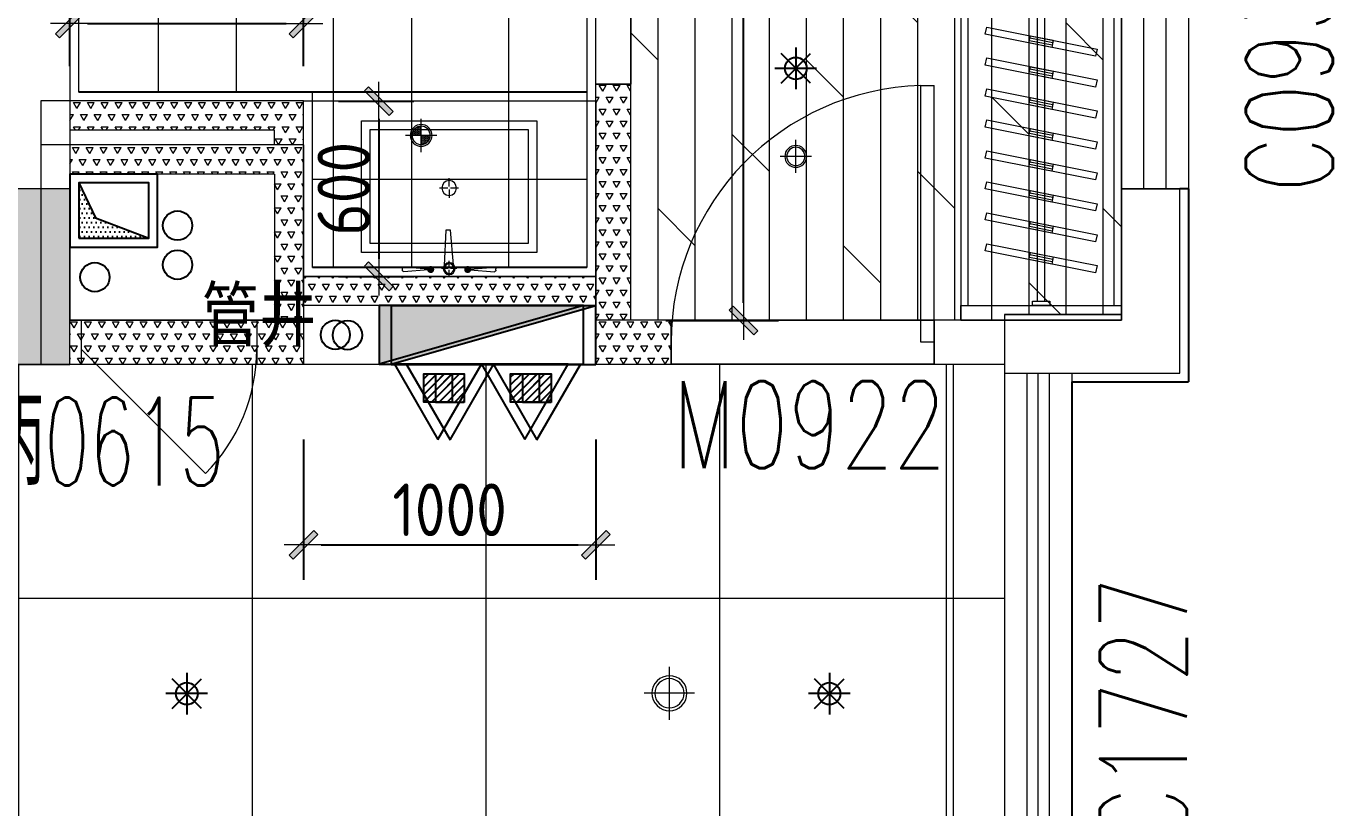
# Model space of a CAD drawing. Header units: millimetres. Extents: x 33621 to 401573, y -91663 to 133135.
# Drawn here: x 258007 to 262480, y 50528 to 53202 of the extents above; entities that cross this region are included whole.
import ezdxf

# ---------------------------------------------------------------- set-up
doc = ezdxf.new("R2010")
doc.units = ezdxf.units.MM
doc.header["$LTSCALE"] = 10
doc.linetypes.add('DOT', pattern=[0.2, 0.1, -0.1])
doc.linetypes.add('DOTE', pattern=[2.42, 2, -0.2, 0.02, -0.2])
doc.layers.get('0').update_dxf_attribs({"color": 253})
doc.layers.get('Defpoints').update_dxf_attribs({"color": 250})
for name, color, linetype, lineweight in [('COLUMN', 253, 'Continuous', 0), ('DOOR【门】', 253, 'Continuous', 0), ('DS-4BS-FINISH【墙完成线】', 253, 'Continuous', 0), ('FC-FLOOR【地材分格】', 253, 'Continuous', 0), ('FF-FIXT【洁具】', 253, 'Continuous', 0), ('FF-FURN【成品家私】', 253, 'Continuous', 0), ('PUB_HATCH', 253, 'Continuous', 0), ('RC-FIN【天花轮廓线】', 253, 'Continuous', 0), ('RC-LIGHT【天花灯具】', 253, 'Continuous', 0), ('RC-Modelling【天花造型】', 253, 'Continuous', 0), ('RC-STR【天花细线】', 253, 'Continuous', 0), ('RC-Text【天花文字】', 253, 'Continuous', 0), ('WALL', 253, 'Continuous', 0), ('Wall【墙体】', 253, 'Continuous', 0), ('Wall【新建墙】', 253, 'Continuous', 0), ('WINDOW', 253, 'Continuous', 0), ('新建墙体', 253, 'Continuous', 0)]:
    doc.layers.add(name, color=color, linetype=linetype, lineweight=lineweight)
for name, color, linetype in [('EQUIP_喷头', 253, 'Continuous'), ('EQUIP_消火栓', 253, 'Continuous'), ('EQUIP_灭火器', 253, 'Continuous'), ('SURFACE', 253, 'Continuous'), ('VPIPE-污水', 253, 'Continuous'), ('VPIPE-消防', 253, 'Continuous'), ('VPIPE-热给水', 253, 'Continuous'), ('VPIPE-给水', 253, 'Continuous'), ('WINDOW_TEXT', 253, 'Continuous'), ('填充', 253, 'Continuous'), ('洁具', 253, 'Continuous'), ('风道（排气道）', 253, 'Continuous')]:
    doc.layers.add(name, color=color, linetype=linetype)
doc.styles.add('_TCH_WINDOW', font='SIMPLEX', dxfattribs={"bigfont": 'GBCBIG'})
doc.styles.add('CCD_DIM', font='ARCHS.SHX')
doc.styles.add('SUN', font='romans.shx', dxfattribs={"width": 0.8, "bigfont": 'hzdx.shx'})
doc.styles.add('文字', font='')
doc.styles.get('文字').set_extended_font_data('SimSun')
doc.dimstyles.new('ZL_1：60', dxfattribs={"dimscale": 60, "dimtxt": 3, "dimasz": 1, "dimexe": 2, "dimexo": 2, "dimgap": 0.5, "dimtad": 1, "dimdec": 0, "dimrnd": 5, "dimdsep": 46, "dimtxsty": 'CCD_DIM', "dimblk": 'WS-cj', "dimblk1": 'WS-cj', "dimblk2": 'WS-cj', "dimcen": 0, "dimclrd": 44, "dimclre": 44, "dimclrt": 2, "dimadec": 0, "dimazin": 0, "dimtfac": 1, "dimtdec": 0, "dimtix": 1, "dimtofl": 0, "dimtmove": 2, "dimatfit": 3, "dimldrblk": 'hl_arrow2', "dimfxl": 6, "dimfxlon": 1, "dimarcsym": 0})

# ---------------------------------------------------------------- blocks, each defined once
blk = doc.blocks.new('$DorLib2D$00000001')
for p, q in [((0.45, 0.975), (0.5, 0.975)), ((0.45, 0), (0.45, 0.975)), ((0.5, 0), (0.5, 0.975)), ((0.5, 0), (0.45, 0))]:
    blk.add_line(p, q)
at = {"lineweight": 13}
blk.add_arc((0.475, 0), 0.975, 91.4693, 180, dxfattribs=at)
blk = doc.blocks.new('$TCHSYS$WIN2D')
for p, q in [((-0.5, 0.5), (0.5, 0.5)), ((-0.5, 0.5), (-0.5, -0.5)), ((0.5, 0.5), (0.5, -0.5)), ((0.5, 0.1667), (-0.5, 0.1667)), ((0.5, -0.1667), (-0.5, -0.1667)), ((-0.5, -0.5), (0.5, -0.5))]:
    blk.add_line(p, q)
blk = doc.blocks.new('$WINLIB2D$00000005')
for p, q in [((-0.5, 0.5), (0.5, 0.5)), ((-0.5, 0.5), (-0.5, -0.5)), ((0.5, -0.5), (0.5, 0.5)), ((0.5, 0.1667), (-0.5, 0.1667)), ((0.5, 0), (-0.5, 0)), ((0.5, -0.1667), (-0.5, -0.1667)), ((-0.5, -0.5), (0.5, -0.5))]:
    blk.add_line(p, q)
blk = doc.blocks.new('圆形筒灯')
at = {"color": 251, "linetype": 'DOTE', "ltscale": 43.504693}
blk.add_line((0, 90.6), (0, -90.6), dxfattribs=at)
at = {"color": 251, "linetype": 'DOTE', "ltscale": 41.297046}
blk.add_line((86, 0), (-86, 0), dxfattribs=at)
blk.add_ellipse((0, 0), major_axis=(-42.4, 42.4), ratio=1, start_param=2.355868237233172, end_param=8.639053544412757)
at = {"color": 251}
blk.add_ellipse((0, 0), major_axis=(35.4, 35.4), ratio=1, start_param=5.49871431692557, end_param=11.78189962410516, dxfattribs=at)
blk = doc.blocks.new('ZL_0603143699')
at = {"layer": 'RC-Modelling【天花造型】'}
blk.add_lwpolyline([(247.7, -6065), (1147.7, -6065), (1147.7, -5915), (247.7, -5915)], close=True, dxfattribs=at)
at = {"layer": 'RC-LIGHT【天花灯具】', "xscale": -0.625, "yscale": 0.625, "zscale": 0.625, "rotation": 180}
blk.add_blockref('圆形筒灯', (674.4, -5354.9), dxfattribs=at)
blk = doc.blocks.new('$TwtSys$00000546')
h = blk.add_hatch()
h.set_pattern_fill('ANSI31', color=256, scale=200, style=0)
h.set_pattern_definition([(45, (-38543.802, -6670.83), (-17.67767, 17.67767), [])])
h.paths.add_polyline_path([(-64.9, 173.7), (64.9, 173.7), (64.9, 43.9), (-64.9, 43.9)])
for points in [[(0, 343.6), (-198.4, 0), (198.4, 0)], [(-64.9, 173.7), (64.9, 173.7), (64.9, 43.9), (-64.9, 43.9)]]:
    blk.add_lwpolyline(points, close=True)
blk = doc.blocks.new('A$C5D954283')
at = {"color": 0, "linetype": 'Continuous'}
for p, q in [((-159.8, 511.3), (-159.8, 506.3)), ((-11.2, 374.3), (-17.5, 495.5)), ((15.1, 492.2), (4.8, 374.3)), ((159.8, 511.3), (159.8, 506.3)), ((4.8, 374.3), (-11.2, 374.3))]:
    blk.add_line(p, q, dxfattribs=at)
at = {"color": 8}
for p, q in [((-4, 505.5), (-26.2, 505.5)), ((0, 532.1), (0, 509.5)), ((0, 501.5), (0, 478.5)), ((25.8, 505.5), (4, 505.5)), ((-5, 230), (-32.8, 230)), ((0, 235.1), (0, 263.8)), ((0, 225), (0, 196.3)), ((32.3, 230), (5, 230))]:
    blk.add_line(p, q, dxfattribs=at)
at = {"color": 8, "ltscale": 1000, "const_width": 0.448}
blk.add_lwpolyline([(0, 505.7, -1), (0, 505.3, -1)], format="xyb", close=True, dxfattribs=at)
at = {"color": 0, "linetype": 'Continuous'}
blk.add_lwpolyline([(300, 0), (300, 450), (-300, 450), (-300, 0)], close=True, dxfattribs=at)
at = {"color": 8}
blk.add_lwpolyline([(270, 30), (270, 420), (-270, 420), (-270, 30)], close=True, dxfattribs=at)
at = {"color": 8, "const_width": 0.84}
blk.add_lwpolyline([(0.1, 230.5, -1), (0.1, 229.6, -1)], format="xyb", close=True, dxfattribs=at)
at = {"color": 0, "linetype": 'Continuous'}
blk.add_circle((0, 505.5), 20.2, dxfattribs=at)
at = {"color": 8}
for centre, radius in [((0.3, 505.7), 16.3), ((0, 230), 25.2)]:
    blk.add_circle(centre, radius, dxfattribs=at)
at = {"color": 0, "linetype": 'Continuous'}
for centre, start, end in [((-154.8, 511.3), 88.2889, 180), ((-154.8, 506.3), 180, 271.7111), ((154.8, 511.3), 0, 91.7111), ((154.8, 506.3), 268.2889, 0)]:
    blk.add_arc(centre, 5, start, end, dxfattribs=at)
at = {"color": 250, "linetype": 'DOT', "ltscale": 1000}
for points in [[(-57.3, 508.8), (-57.4, 510), (-57.8, 511.1), (-58.3, 512.1), (-59.1, 513), (-60, 513.8), (-61, 514.3), (-62.2, 514.7), (-63.3, 514.8), (-64.5, 514.7), (-65.6, 514.3), (-66.7, 513.8), (-67.6, 513), (-68.3, 512.1), (-68.9, 511.1), (-69.2, 510), (-69.3, 508.8), (-69.2, 507.6), (-68.9, 506.5), (-68.3, 505.5), (-67.6, 504.6), (-66.7, 503.8), (-65.6, 503.3), (-64.5, 502.9), (-63.3, 502.8), (-62.2, 502.9), (-61, 503.3), (-60, 503.8), (-59.1, 504.6), (-58.3, 505.5), (-57.8, 506.5), (-57.4, 507.6)], [(69.3, 508.8), (69.2, 510), (68.9, 511.1), (68.3, 512.1), (67.6, 513), (66.7, 513.8), (65.6, 514.3), (64.5, 514.7), (63.3, 514.8), (62.2, 514.7), (61, 514.3), (60, 513.8), (59.1, 513), (58.3, 512.1), (57.8, 511.1), (57.4, 510), (57.3, 508.8), (57.4, 507.6), (57.8, 506.5), (58.3, 505.5), (59.1, 504.6), (60, 503.8), (61, 503.3), (62.2, 502.9), (63.3, 502.8), (64.5, 502.9), (65.6, 503.3), (66.7, 503.8), (67.6, 504.6), (68.3, 505.5), (68.9, 506.5), (69.2, 507.6)]]:
    blk.add_wipeout(points, dxfattribs=at)
at = {"color": 0, "linetype": 'Continuous'}
for p, q in [((-72.3, 510.3), (-154.7, 516.3)), ((-72.3, 507.3), (-154.7, 501.3)), ((72.3, 510.3), (154.7, 516.3)), ((72.3, 507.3), (154.7, 501.3))]:
    blk.add_line(p, q, dxfattribs=at)
at = {"color": 0, "linetype": 'Continuous', "const_width": 12}
for points in [[(-63.3, 514.8, -1), (-63.3, 502.8, -1)], [(63.3, 514.8, 1), (63.3, 502.8, 1)]]:
    blk.add_lwpolyline(points, format="xyb", close=True, dxfattribs=at)
blk = doc.blocks.new('WS-cj')
blk.add_hatch(color=2).paths.add_polyline_path([(0.588, 0.818), (-0.818, -0.588), (-0.588, -0.818), (0.818, 0.588)])
at = {"color": 2, "linetype": 'ByBlock', "lineweight": 0}
for p, q in [((-1.1, 0), (0, 0)), ((0, 0), (1.1, 0))]:
    blk.add_line(p, q, dxfattribs=at)
at = {"color": 2}
blk.add_lwpolyline([(0.588, 0.818), (-0.818, -0.588), (-0.588, -0.818), (0.818, 0.588)], close=True, dxfattribs=at)
blk = doc.blocks.new('*D468')
at = {"layer": 'Defpoints', "color": 0, "transparency": 16777216}
for p in [(258956.7, 53211.4), (258156.7, 52945.3), (258956.7, 52945.3)]:
    blk.add_point(p, dxfattribs=at)
at = {"layer": '新建墙体', "color": 44, "lineweight": -2, "transparency": 16777216}
for p, q in [((258156.7, 53065.3), (258156.7, 53331.4)), ((258956.7, 53065.3), (258956.7, 53331.4)), ((258216.7, 53211.4), (258896.7, 53211.4))]:
    blk.add_line(p, q, dxfattribs=at)
at = {"layer": '新建墙体', "color": 44, "lineweight": -2, "transparency": 16777216, "xscale": 60, "yscale": 60, "zscale": 60, "rotation": 180}
blk.add_blockref('WS-cj', (258156.7, 53211.4), dxfattribs=at)
at = {"layer": '新建墙体', "color": 44, "lineweight": -2, "transparency": 16777216, "xscale": 60, "yscale": 60, "zscale": 60}
blk.add_blockref('WS-cj', (258956.7, 53211.4), dxfattribs=at)
at = {"layer": '新建墙体', "color": 2, "transparency": 16777216, "insert": (258556.7, 53331.4), "char_height": 180, "attachment_point": 5, "style": 'CCD_DIM'}
blk.add_mtext('800', dxfattribs=at)
blk = doc.blocks.new('hl_arrow2')
at = {"color": 2}
blk.add_line((-0.221, 0), (-1, 0), dxfattribs=at)
blk.add_lwpolyline([(-0.221, 0), (-0.861, -0.689), (-0.654, -0.862), (0, 0), (-0.654, 0.862), (-0.861, 0.689)], close=True, dxfattribs=at)
blk = doc.blocks.new('*D469')
at = {"layer": 'Defpoints', "color": 0, "transparency": 16777216}
for p in [(258956.7, 52945.3), (258956.7, 52346.4), (259214.2, 52346.4)]:
    blk.add_point(p, dxfattribs=at)
at = {"layer": '新建墙体', "color": 44, "lineweight": -2, "transparency": 16777216}
for p, q in [((259076.7, 52945.3), (259334.2, 52945.3)), ((259214.2, 52885.3), (259214.2, 52406.4)), ((259076.7, 52346.4), (259334.2, 52346.4))]:
    blk.add_line(p, q, dxfattribs=at)
at = {"layer": '新建墙体', "color": 44, "lineweight": -2, "transparency": 16777216, "xscale": 60, "yscale": 60, "zscale": 60}
for p, rotation in [((259214.2, 52945.3), 90), ((259214.2, 52346.4), 270)]:
    blk.add_blockref('WS-cj', p, dxfattribs=dict(at, rotation=rotation))
at = {"layer": '新建墙体', "color": 2, "transparency": 16777216, "insert": (259094.2, 52645.8), "char_height": 180, "attachment_point": 5, "rotation": 90, "style": 'CCD_DIM'}
blk.add_mtext('600', dxfattribs=at)
blk = doc.blocks.new('*D470')
at = {"layer": 'Defpoints', "color": 0, "transparency": 16777216}
for p in [(260076.7, 54945.5), (260463.1, 54945.5), (260076.7, 52195.3)]:
    blk.add_point(p, dxfattribs=at)
at = {"layer": '新建墙体', "color": 44, "lineweight": -2, "transparency": 16777216}
for p, q in [((260196.7, 54945.5), (260583.1, 54945.5)), ((260463.1, 52255.3), (260463.1, 54885.5)), ((260196.7, 52195.3), (260583.1, 52195.3))]:
    blk.add_line(p, q, dxfattribs=at)
at = {"layer": '新建墙体', "color": 44, "lineweight": -2, "transparency": 16777216, "xscale": 60, "yscale": 60, "zscale": 60}
for p, rotation in [((260463.1, 54945.5), 90), ((260463.1, 52195.3), 270)]:
    blk.add_blockref('WS-cj', p, dxfattribs=dict(at, rotation=rotation))
at = {"layer": '新建墙体', "color": 2, "transparency": 16777216, "insert": (260335.6, 53570.4), "char_height": 180, "attachment_point": 5, "rotation": 90, "style": 'CCD_DIM'}
blk.add_mtext('2750', dxfattribs=at)
blk = doc.blocks.new('*D472')
at = {"layer": 'Defpoints', "color": 0, "transparency": 16777216}
for p in [(258956.7, 51907.9), (259956.7, 51907.9), (259956.7, 51427.9)]:
    blk.add_point(p, dxfattribs=at)
at = {"layer": '新建墙体', "color": 44, "lineweight": -2, "transparency": 16777216}
for p, q in [((258956.7, 51787.9), (258956.7, 51307.9)), ((259956.7, 51787.9), (259956.7, 51307.9)), ((259016.7, 51427.9), (259896.7, 51427.9))]:
    blk.add_line(p, q, dxfattribs=at)
at = {"layer": '新建墙体', "color": 44, "lineweight": -2, "transparency": 16777216, "xscale": 60, "yscale": 60, "zscale": 60, "rotation": 180}
blk.add_blockref('WS-cj', (258956.7, 51427.9), dxfattribs=at)
at = {"layer": '新建墙体', "color": 44, "lineweight": -2, "transparency": 16777216, "xscale": 60, "yscale": 60, "zscale": 60}
blk.add_blockref('WS-cj', (259956.7, 51427.9), dxfattribs=at)
at = {"layer": '新建墙体', "color": 2, "transparency": 16777216, "insert": (259456.7, 51547.9), "char_height": 180, "attachment_point": 5, "style": 'CCD_DIM'}
blk.add_mtext('1000', dxfattribs=at)
blk = doc.blocks.new('防雾筒灯')
at = {"ltscale": 30}
h = blk.add_hatch(dxfattribs=at)
h.set_pattern_fill('DOTS', color=251, scale=3)
h.set_pattern_definition([(0, (-62.322, -46.6336), (2.38125, 4.7625), [0, -4.7625])])
edge = h.paths.add_edge_path()
edge.add_ellipse((0, 0), major_axis=(35.4, 35.4), ratio=1, start_angle=315, end_angle=405)
edge.add_line((0, 50), (0, 0))
edge.add_line((0, 0), (50, 0))
edge = h.paths.add_edge_path()
edge.add_line((0, 0), (-50, 0))
edge.add_ellipse((0, 0), major_axis=(35.4, 35.4), ratio=1, start_angle=495, end_angle=225)
edge.add_line((0, -50), (0, 0))
at = {"color": 251, "linetype": 'DOTE', "ltscale": 43.504693}
blk.add_line((0, 90.6), (0, -90.6), dxfattribs=at)
at = {"color": 251, "linetype": 'DOTE', "ltscale": 41.297046}
blk.add_line((86, 0), (-86, 0), dxfattribs=at)
blk.add_ellipse((0, 0), major_axis=(-42.4, 42.4), ratio=1, start_param=2.355868237233172, end_param=8.639053544412757)
at = {"color": 251}
blk.add_ellipse((0, 0), major_axis=(35.4, 35.4), ratio=1, start_param=5.49871431692557, end_param=11.78189962410516, dxfattribs=at)
blk = doc.blocks.new('$TwtSys$00000125')
at = {"color": 9}
for p, q in [((0.403, -0.403), (-0.403, 0.403)), ((-0.403, -0.403), (0.403, 0.403)), ((0, 0.57), (0, -0.57)), ((0.57, 0), (-0.57, 0))]:
    blk.add_line(p, q, dxfattribs=at)
at = {"color": 8}
blk.add_circle((0, 0), 0.3, dxfattribs=at)
blk = doc.blocks.new('$DorLib2D$00000114')
at = {"color": 0}
blk.add_line((0.5, 0), (-0.2071, 0.7071), dxfattribs=at)
blk.add_arc((0.5, 0), 1, 135, 180, dxfattribs=at)
blk = doc.blocks.new('PQD')
at = {"layer": '填充'}
h = blk.add_hatch(dxfattribs=at)
h.set_pattern_fill('DOTS', color=256, scale=10, style=0)
h.paths.add_polyline_path([(517039.4, 222520.7), (516799.4, 222520.7), (516799.4, 222330.7), (516857.1, 222450.6)])
blk.add_lwpolyline([(516799.4, 222330.7), (516857.1, 222450.6), (517039.4, 222520.7)], dxfattribs=at)
at = {"layer": '风道（排气道）'}
for points in [[(516769.4, 222550.7), (517069.4, 222550.7), (517069.4, 222300.7), (516769.4, 222300.7)], [(516799.4, 222520.7), (517039.4, 222520.7), (517039.4, 222330.7), (516799.4, 222330.7)]]:
    blk.add_lwpolyline(points, close=True, dxfattribs=at)
blk = doc.blocks.new('海龍01167649')
at = {"color": 1}
for p, q in [((-370.7, 0), (-370.7, -200)), ((329.3, 0), (-370.7, 0)), ((329.3, 0), (-370.7, -200)), ((329.3, -200), (329.3, 0)), ((-329.3, -1.1), (-329.3, -201.1)), ((370.7, -1.1), (-329.3, -1.1)), ((370.7, -1.1), (-329.3, -201.1)), ((370.7, -201.1), (370.7, -1.1)), ((-370.7, -200), (329.3, -200)), ((-329.3, -201.1), (370.7, -201.1))]:
    blk.add_line(p, q, dxfattribs=at)
for points in [[(-370.7, 0), (-370.7, -200), (329.3, 0)], [(-329.3, -1.1), (-329.3, -201.1), (370.7, -1.1)]]:
    blk.add_solid(points, dxfattribs=at)

msp = doc.modelspace()

# ---------------------------------------------------------------- hatches: boundary and pattern name
at = {"layer": 'FC-FLOOR【地材分格】'}
h = msp.add_hatch(dxfattribs=at)
h.set_pattern_fill('DOLMIT', color=256, scale=20, angle=90, double=1)
h.set_pattern_definition([(90, (129360.23, 0), (-127, 8e-15), []), (135, (129360.23, 0), (-253.9998, -253.9998), [179.6051, -359.2102])])
h.paths.add_polyline_path([(258156.7, 58445.3), (261356.7, 58445.3), (261356.7, 58045.3), (261756.7, 58045.3), (261756.7, 52215.3), (261356.7, 52215.3), (261356.7, 52196.4), (260076.7, 52196.4), (260076.7, 54946.7), (258157.9, 54946.7)])
h = msp.add_hatch(dxfattribs=at)
h.set_pattern_fill('_USER', color=256, scale=800, double=1, pattern_type=0)
h.set_pattern_definition([(0, (243581.7, 52045.3), (0, 800), []), (90, (243581.7, 52045.3), (-800, 5e-14), [])])
h.paths.add_polyline_path([(261356.7, 52046.4), (261356.7, 49795.3), (254756.7, 49795.3), (254756.7, 50245.3), (254156.7, 50245.3), (254156.7, 49795.3), (247556.7, 49795.3), (247556.7, 50245.3), (246956.7, 50245.3), (246956.7, 49795.3), (240356.7, 49795.3), (240356.7, 50245.3), (239756.7, 50245.3), (239756.7, 49795.3), (233156.7, 49795.3), (233156.7, 50245.3), (232931.7, 50245.3), (232931.7, 52045.3), (240356.7, 52045.3), (240356.7, 58345.3), (243581.7, 58345.3), (243581.7, 52045.3)])
h = msp.add_hatch(dxfattribs=at)
h.set_pattern_fill('_USER', color=256, scale=600, double=1, pattern_type=0)
h.set_pattern_definition([(0, (258726.74, 52976.4), (0, 600), []), (90, (258726.74, 52976.4), (-600, 4e-14), [])])
h.paths.add_polyline_path([(258187.9, 54796.7), (259926.7, 54796.7), (259926.7, 52376.4), (258986.7, 52376.4), (258986.7, 52976.4), (258186.8, 52976.4)])
at = {"layer": 'PUB_HATCH'}
msp.add_hatch(color=256, dxfattribs=at).paths.add_polyline_path([(257556.7, 52045.3), (258156.7, 52045.3), (258156.7, 52645.3), (257556.7, 52645.3)])
at = {"layer": 'RC-STR【天花细线】'}
h = msp.add_hatch(dxfattribs=at)
h.set_pattern_fill('矩形600X300', color=256, double=1, pattern_type=2)
h.set_pattern_definition([(0, (259059.24, 52978.3), (0, 300), []), (90, (259059.24, 52978.3), (-600, 4e-14), [])])
h.paths.add_polyline_path([(259926.7, 52378.3), (258986.7, 52378.3), (258986.7, 52978.3), (258186.7, 52978.3), (258187.3, 54796.7), (259927.3, 54796.7)])
at = {"layer": '新建墙体'}
h = msp.add_hatch(dxfattribs=at)
h.set_pattern_fill('TRIANG', color=4, scale=5)
h.set_pattern_definition([(60, (259956.738, 52196.403), (-23.8125, 41.2445), [23.8125, -23.8125]), (120, (259956.738, 52196.403), (-47.625, 3e-08), [23.8125, -23.8125]), (0, (259944.83, 52217.025), (23.8125, 41.2445), [23.8125, -23.8125])])
h.paths.add_polyline_path([(259956.7, 52196.4), (260076.7, 52196.4), (260076.7, 53003.9), (259956.7, 53003.9)])
h = msp.add_hatch(dxfattribs=at)
h.set_pattern_fill('TRIANG', color=4, scale=5)
h.set_pattern_definition([(60, (258156.738, 52796.403), (-23.8125, 41.2445), [23.8125, -23.8125]), (120, (258156.738, 52796.403), (-47.625, 3e-08), [23.8125, -23.8125]), (0, (258144.83, 52817.025), (23.8125, 41.2445), [23.8125, -23.8125])])
h.paths.add_polyline_path([(258956.7, 52946.4), (258156.7, 52946.4), (258156.7, 52846.4), (258856.7, 52846.4), (258856.7, 52796.4), (258956.7, 52796.4)])
h = msp.add_hatch(dxfattribs=at)
h.set_pattern_fill('TRIANG', color=4, scale=5)
h.set_pattern_definition([(60, (180619.538, 47115.71), (-23.8125, 41.24446), [23.8125, -23.8125]), (120, (180619.538, 47115.71), (-47.625, 3e-08), [23.8125, -23.8125]), (0, (180607.63, 47136.33), (23.8125, 41.24446), [23.8125, -23.8125])])
h.paths.add_polyline_path([(258956.7, 52796.4), (258156.7, 52796.4), (258156.7, 52696.4), (258856.7, 52696.4), (258856.7, 52196.4), (258956.7, 52196.4)])
h = msp.add_hatch(dxfattribs=at)
h.set_pattern_fill('TRIANG', color=4, scale=5)
h.set_pattern_definition([(60, (160925.956, 95770.32), (-23.8125, 41.24446), [23.8125, -23.8125]), (120, (160925.956, 95770.32), (-47.625, 3e-08), [23.8125, -23.8125]), (0, (160914.05, 95790.942), (23.8125, 41.24446), [23.8125, -23.8125])])
h.paths.add_polyline_path([(258956.7, 52246.4), (258956.7, 52346.4), (259956.7, 52346.4), (259956.7, 52246.4)])
h = msp.add_hatch(dxfattribs=at)
h.set_pattern_fill('TRIANG', color=4, scale=5)
h.set_pattern_definition([(60, (258956.738, 52046.403), (-23.8125, 41.2445), [23.8125, -23.8125]), (120, (258956.738, 52046.403), (-47.625, 3e-08), [23.8125, -23.8125]), (0, (258944.83, 52067.025), (23.8125, 41.2445), [23.8125, -23.8125])])
h.paths.add_polyline_path([(258956.7, 52196.4), (258156.7, 52196.4), (258156.7, 52046.4), (258956.7, 52046.4)])
h = msp.add_hatch(dxfattribs=at)
h.set_pattern_fill('TRIANG', color=4, scale=5)
h.set_pattern_definition([(60, (259956.738, 52046.403), (-23.8125, 41.2445), [23.8125, -23.8125]), (120, (259956.738, 52046.403), (-47.625, 3e-08), [23.8125, -23.8125]), (0, (259944.83, 52067.025), (23.8125, 41.2445), [23.8125, -23.8125])])
h.paths.add_polyline_path([(260215, 52196.4), (259956.7, 52196.4), (259956.7, 52046.4), (260215, 52046.4)])

# ---------------------------------------------------------------- linework, layer by layer
at = {"layer": 'COLUMN'}
for p, q in [((258156.7, 52645.3), (257556.7, 52645.3)), ((258156.7, 52045.3), (258156.7, 52645.3)), ((257556.7, 52045.3), (258156.7, 52045.3))]:
    msp.add_line(p, q, dxfattribs=at)
at = {"layer": 'DOOR【门】'}
msp.add_line((261115, 52046.4), (260215, 52046.4), dxfattribs=at)
at = {"layer": 'DS-4BS-FINISH【墙完成线】'}
for points in [[(258156.7, 58445.3), (261356.7, 58445.3), (261356.7, 58045.3), (261756.7, 58045.3), (261756.7, 52215.3), (261356.7, 52215.3), (261356.7, 52196.4), (260076.7, 52196.4), (260076.7, 54946.7), (258157.9, 54946.7), (258156.7, 58445.3)], [(261356.7, 52046.4), (261356.7, 49795.3), (254756.7, 49795.3), (254756.7, 50245.3), (254156.7, 50245.3), (254156.7, 49795.3), (247556.7, 49795.3), (247556.7, 50245.3), (246956.7, 50245.3), (246956.7, 49795.3), (240356.7, 49795.3), (240356.7, 50245.3), (239756.7, 50245.3), (239756.7, 49795.3), (233156.7, 49795.3), (233156.7, 50245.3), (232931.7, 50245.3), (232931.7, 52045.3), (240356.7, 52045.3), (240356.7, 58345.3), (243581.7, 58345.3), (243581.7, 52045.3), (261356.7, 52046.4)]]:
    msp.add_lwpolyline(points, dxfattribs=at)
msp.add_lwpolyline([(258187.9, 54796.7), (259926.7, 54796.7), (259926.7, 52376.4), (258986.7, 52376.4), (258986.7, 52976.4), (258186.8, 52976.4)], close=True, dxfattribs=at)
at = {"layer": 'FF-FURN【成品家私】'}
for points in [[(261756.7, 52196.4), (261756.7, 53996.4), (261206.7, 53996.4), (261206.7, 52196.4)], [(261511.7, 52261.4), (261511.7, 52246.4), (261451.7, 52246.4), (261451.7, 52261.4)], [(261756.7, 52246.4), (261756.7, 52196.4), (261206.7, 52196.4), (261206.7, 52246.4)]]:
    msp.add_lwpolyline(points, close=True, dxfattribs=at)
for points in [[(261231.7, 52246.4), (261231.7, 53946.4)], [(261731.7, 52246.4), (261731.7, 53946.4)]]:
    msp.add_lwpolyline(points, dxfattribs=at)
at = {"layer": 'FF-FURN【成品家私】', "ltscale": 0.006}
for points in [[(261469.2, 52261.4), (261469.2, 53931.4)], [(261494.2, 52261.4), (261494.2, 53931.4)]]:
    msp.add_lwpolyline(points, dxfattribs=at)
for points in [[(261668.1, 53099.5), (261290.5, 53174.6), (261295.4, 53199.2), (261673, 53124)], [(261518.5, 53129.3), (261440.1, 53144.9), (261444.9, 53169.4), (261523.4, 53153.8)], [(261520, 53136.6), (261441.5, 53152.2), (261443.5, 53162.1), (261521.9, 53146.4)], [(261668.1, 52993.6), (261290.5, 53068.8), (261295.4, 53093.3), (261673, 53018.2)], [(261518.5, 53023.4), (261440.1, 53039), (261444.9, 53063.5), (261523.4, 53047.9)], [(261520, 53030.8), (261441.5, 53046.4), (261443.5, 53056.2), (261521.9, 53040.6)], [(261668.1, 52887.8), (261290.5, 52962.9), (261295.4, 52987.4), (261673, 52912.3)], [(261518.5, 52917.5), (261440.1, 52933.1), (261444.9, 52957.6), (261523.4, 52942)], [(261520, 52924.9), (261441.5, 52940.5), (261443.5, 52950.3), (261521.9, 52934.7)], [(261668.1, 52781.9), (261290.5, 52857), (261295.4, 52881.5), (261673, 52806.4)], [(261518.5, 52811.6), (261440.1, 52827.2), (261444.9, 52851.8), (261523.4, 52836.2)], [(261520, 52819), (261441.5, 52834.6), (261443.5, 52844.4), (261521.9, 52828.8)], [(261668.1, 52676), (261290.5, 52751.1), (261295.4, 52775.6), (261673, 52700.5)], [(261518.5, 52705.8), (261440.1, 52721.4), (261444.9, 52745.9), (261523.4, 52730.3)], [(261520, 52713.1), (261441.5, 52728.7), (261443.5, 52738.5), (261521.9, 52722.9)], [(261668.1, 52570.1), (261290.5, 52645.2), (261295.4, 52669.7), (261673, 52594.6)], [(261518.5, 52599.9), (261440.1, 52615.5), (261444.9, 52640), (261523.4, 52624.4)], [(261520, 52607.2), (261441.5, 52622.8), (261443.5, 52632.6), (261521.9, 52617)], [(261668.1, 52464.2), (261290.5, 52539.3), (261295.4, 52563.9), (261673, 52488.8)], [(261518.5, 52494), (261440.1, 52509.6), (261444.9, 52534.1), (261523.4, 52518.5)], [(261520, 52501.3), (261441.5, 52517), (261443.5, 52526.8), (261521.9, 52511.2)], [(261668.1, 52358.4), (261290.5, 52433.5), (261295.4, 52458), (261673, 52382.9)], [(261518.5, 52388.1), (261440.1, 52403.7), (261444.9, 52428.2), (261523.4, 52412.6)], [(261520, 52395.5), (261441.5, 52411.1), (261443.5, 52420.9), (261521.9, 52405.3)]]:
    msp.add_lwpolyline(points, close=True, dxfattribs=at)
at = {"layer": 'RC-FIN【天花轮廓线】'}
msp.add_line((261156.7, 52046.4), (261156.7, 49795.3), dxfattribs=at)
for points in [[(259956.7, 53803.9), (260076.7, 53803.9), (260076.7, 53003.9), (259956.7, 53003.9)], [(260215, 52196.4), (261115, 52196.4), (261115, 52046.4), (260215, 52046.4)]]:
    msp.add_lwpolyline(points, close=True, dxfattribs=at)
at = {"layer": 'SURFACE'}
for p, q in [((261986.7, 52645.3), (261956.7, 52645.3)), ((261986.7, 52645.3), (261986.7, 51985.3)), ((261586.7, 51985.3), (261586.7, 50245.3)), ((261586.7, 51985.3), (261986.7, 51985.3))]:
    msp.add_line(p, q, dxfattribs=at)
at = {"layer": 'VPIPE-污水'}
msp.add_circle((258242.2, 52343.5), 50, dxfattribs=at)
at = {"layer": 'VPIPE-消防'}
for centre in [(259065.3, 52146.4), (259106.7, 52145.3)]:
    msp.add_circle(centre, 50, dxfattribs=at)
at = {"layer": 'VPIPE-热给水'}
msp.add_circle((258525.3, 52520), 50, dxfattribs=at)
at = {"layer": 'VPIPE-给水'}
msp.add_circle((258525.3, 52385.9), 50, dxfattribs=at)
at = {"layer": 'WALL', "color": 9}
for p, q in [((258156.7, 58345.3), (258156.7, 52645.3)), ((258956.7, 52946.4), (258056.7, 52946.4)), ((258056.7, 52946.4), (258056.7, 52796.4)), ((258956.7, 52796.4), (258956.7, 52946.4)), ((258856.7, 52846.4), (258156.7, 52846.4)), ((258156.7, 52846.4), (258156.7, 52796.4)), ((258856.7, 52796.4), (258856.7, 52846.4)), ((258056.7, 52796.4), (258056.7, 52046.4)), ((258956.7, 52796.4), (258056.7, 52796.4)), ((258956.7, 52796.4), (258956.7, 52046.4)), ((258856.7, 52696.4), (258156.7, 52696.4)), ((258156.7, 52696.4), (258156.7, 52196.4)), ((258856.7, 52696.4), (258856.7, 52196.4)), ((261956.7, 52645.3), (261756.7, 52645.3)), ((261756.7, 52645.3), (261756.7, 52215.3)), ((261956.7, 52015.3), (261956.7, 52645.3)), ((261356.7, 52215.3), (261356.7, 52015.3)), ((261356.7, 52215.3), (261756.7, 52215.3)), ((258956.7, 52196.4), (258156.7, 52196.4)), ((258156.7, 52196.4), (258856.7, 52196.4)), ((260215, 52196.4), (259956.7, 52196.4)), ((260215, 52046.4), (260215, 52196.4)), ((261356.7, 52196.4), (261115, 52196.4)), ((261115, 52196.4), (261115, 52046.4)), ((258056.7, 52046.4), (258956.7, 52046.4)), ((258156.7, 52046.4), (258956.7, 52046.4)), ((259956.7, 52046.4), (260215, 52046.4)), ((261115, 52046.4), (261356.7, 52046.4)), ((261356.7, 52015.3), (261556.7, 52015.3)), ((261556.7, 52015.3), (261956.7, 52015.3))]:
    msp.add_line(p, q, dxfattribs=at)
at = {"layer": 'Wall【墙体】', "color": 7, "elevation": 0}
msp.add_lwpolyline([(258956.7, 52246.4), (258956.7, 52346.4), (259956.7, 52346.4), (259956.7, 52246.4)], close=True, dxfattribs=at)
at = {"layer": 'Wall【新建墙】'}
for p, q in [((259956.7, 52046.4), (259956.7, 53003.9)), ((259956.7, 53003.9), (260076.7, 53003.9)), ((260076.7, 52196.4), (260076.7, 53003.9))]:
    msp.add_line(p, q, dxfattribs=at)
at = {"layer": 'WINDOW'}
for p, q in [((258196.2, 52196.4), (258796.2, 52196.4)), ((258196.2, 52046.4), (258196.2, 52196.4)), ((258796.2, 52196.4), (258796.2, 52046.4)), ((258196.2, 52046.4), (258796.2, 52046.4))]:
    msp.add_line(p, q, dxfattribs=at)

# ---------------------------------------------------------------- block references
at = {"layer": 'DOOR【门】'}
ref = msp.add_blockref('$DorLib2D$00000001', (260665, 52121.4), dxfattribs=dict(at, xscale=-900, yscale=-900, zscale=-900, rotation=180))
ref.add_attrib('A', 'M0922', (260220, 51690), dxfattribs={"layer": 'WINDOW_TEXT', "height": 297.5, "style": '_TCH_WINDOW', "width": 0.705882})
at = {"layer": 'DOOR【门】', "xscale": 600, "yscale": 600, "zscale": -600, "rotation": 180}
msp.add_blockref('$DorLib2D$00000114', (258496.2, 52096.4), dxfattribs=at)
at = {"layer": 'EQUIP_喷头', "xscale": 125, "yscale": 125, "zscale": 125}
for p in [(260641.7, 53057.7), (258556.7, 50919.1), (260756.7, 50919.1)]:
    msp.add_blockref('$TwtSys$00000125', p, dxfattribs=at)
at = {"layer": 'EQUIP_消火栓'}
msp.add_blockref('海龍01167649', (259586, 52246.4), dxfattribs=at)
at = {"layer": 'EQUIP_灭火器', "xscale": 0.75, "yscale": 0.75, "zscale": 0.75, "rotation": 180}
for p in [(259416.5, 52046.4), (259457.9, 52045.3), (259714.1, 52046.4), (259755.5, 52045.3)]:
    msp.add_blockref('$TwtSys$00000546', p, dxfattribs=at)
at = {"layer": 'RC-LIGHT【天花灯具】'}
msp.add_blockref('ZL_0603143699', (259967.4, 58111.4), dxfattribs=at)
at = {"layer": 'RC-LIGHT【天花灯具】', "xscale": -1, "rotation": 180}
msp.add_blockref('圆形筒灯', (260209.2, 50920.3), dxfattribs=at)
at = {"layer": 'WINDOW'}
ref = msp.add_blockref('$TCHSYS$WIN2D', (261871.7, 53095.3), dxfattribs=dict(at, xscale=900, yscale=-230, zscale=900, rotation=270))
ref.add_attrib('A', 'C0934', (262480.5, 52633.8), dxfattribs={"layer": 'WINDOW_TEXT', "height": 297.5, "rotation": 90, "style": '_TCH_WINDOW', "width": 0.705882})
ref = msp.add_blockref('$WINLIB2D$00000005', (261471.7, 51145.3), dxfattribs=dict(at, xscale=1740, yscale=-230, zscale=1740, rotation=270))
ref.add_attrib('A', 'C1727', (261980.5, 50408.3), dxfattribs={"layer": 'WINDOW_TEXT', "height": 297.5, "rotation": 90, "style": '_TCH_WINDOW', "width": 0.705882})
at = {"layer": '洁具', "xscale": -1, "rotation": 180}
msp.add_blockref('PQD', (-258612.6, 274997.1), dxfattribs=at)

# ---------------------------------------------------------------- texts
at = {"layer": 'DOOR【门】', "ltscale": 100, "style": 'SUN', "width": 0.6}
msp.add_text('FM丙0615', height=300, dxfattribs=at).set_placement((257574.3, 51631.5, 0))
at = {"layer": 'RC-Text【天花文字】', "style": '文字', "width": 0.8}
msp.add_text('管井', height=180, dxfattribs=at).set_placement((258607.8, 52126.1))

# ---------------------------------------------------------------- dimensions: what is measured, and where the dimension line sits
at = {"layer": '新建墙体'}
dim = msp.add_linear_dim(base=(260463.1, 54945.5), p1=(260076.7, 52195.3), p2=(260076.7, 54945.5), angle=90, dimstyle='ZL_1：60', dxfattribs=at)
dim.commit()
dim.dimension.update_dxf_attribs({"geometry": '*D470', "text_midpoint": (260335.6, 53570.4)})
for base, p1, p2, picture, middle in [((258956.7, 53211.4), (258156.7, 52945.3), (258956.7, 52945.3), '*D468', (258556.7, 53331.4)), ((259956.7, 51427.9), (258956.7, 51907.9), (259956.7, 51907.9), '*D472', (259456.7, 51547.9))]:
    dim = msp.add_linear_dim(base=base, p1=p1, p2=p2, dimstyle='ZL_1：60', dxfattribs=at)
    dim.commit()
    dim.dimension.update_dxf_attribs({"geometry": picture, "text_midpoint": middle})

# ---------------------------------------------------------------- next in the draw order: block references
at = {"layer": 'FF-FIXT【洁具】', "linetype": 'Continuous', "xscale": -1, "rotation": 180}
msp.add_blockref('A$C5D954283', (259455.1, 52878.5), dxfattribs=at)

# ---------------------------------------------------------------- next in the draw order: linework, layer by layer
at = {"layer": 'FF-FIXT【洁具】', "linetype": 'Continuous'}
msp.add_lwpolyline([(259956.7, 52346.4), (258956.7, 52346.4), (258956.7, 52946.4), (259956.7, 52946.4)], close=True, dxfattribs=at)

# ---------------------------------------------------------------- next in the draw order: block references
at = {"layer": 'RC-LIGHT【天花灯具】', "xscale": -0.625, "yscale": 0.625, "zscale": 0.625, "rotation": 180}
msp.add_blockref('防雾筒灯', (259359.2, 52828.3), dxfattribs=at)

# ---------------------------------------------------------------- next in the draw order: dimensions: what is measured, and where the dimension line sits
at = {"layer": '新建墙体'}
dim = msp.add_linear_dim(base=(259214.2, 52346.4), p1=(258956.7, 52945.3), p2=(258956.7, 52346.4), angle=90, dimstyle='ZL_1：60', dxfattribs=at)
dim.commit()
dim.dimension.update_dxf_attribs({"geometry": '*D469', "text_midpoint": (259094.2, 52645.8)})

doc.saveas('drawing.dxf')
